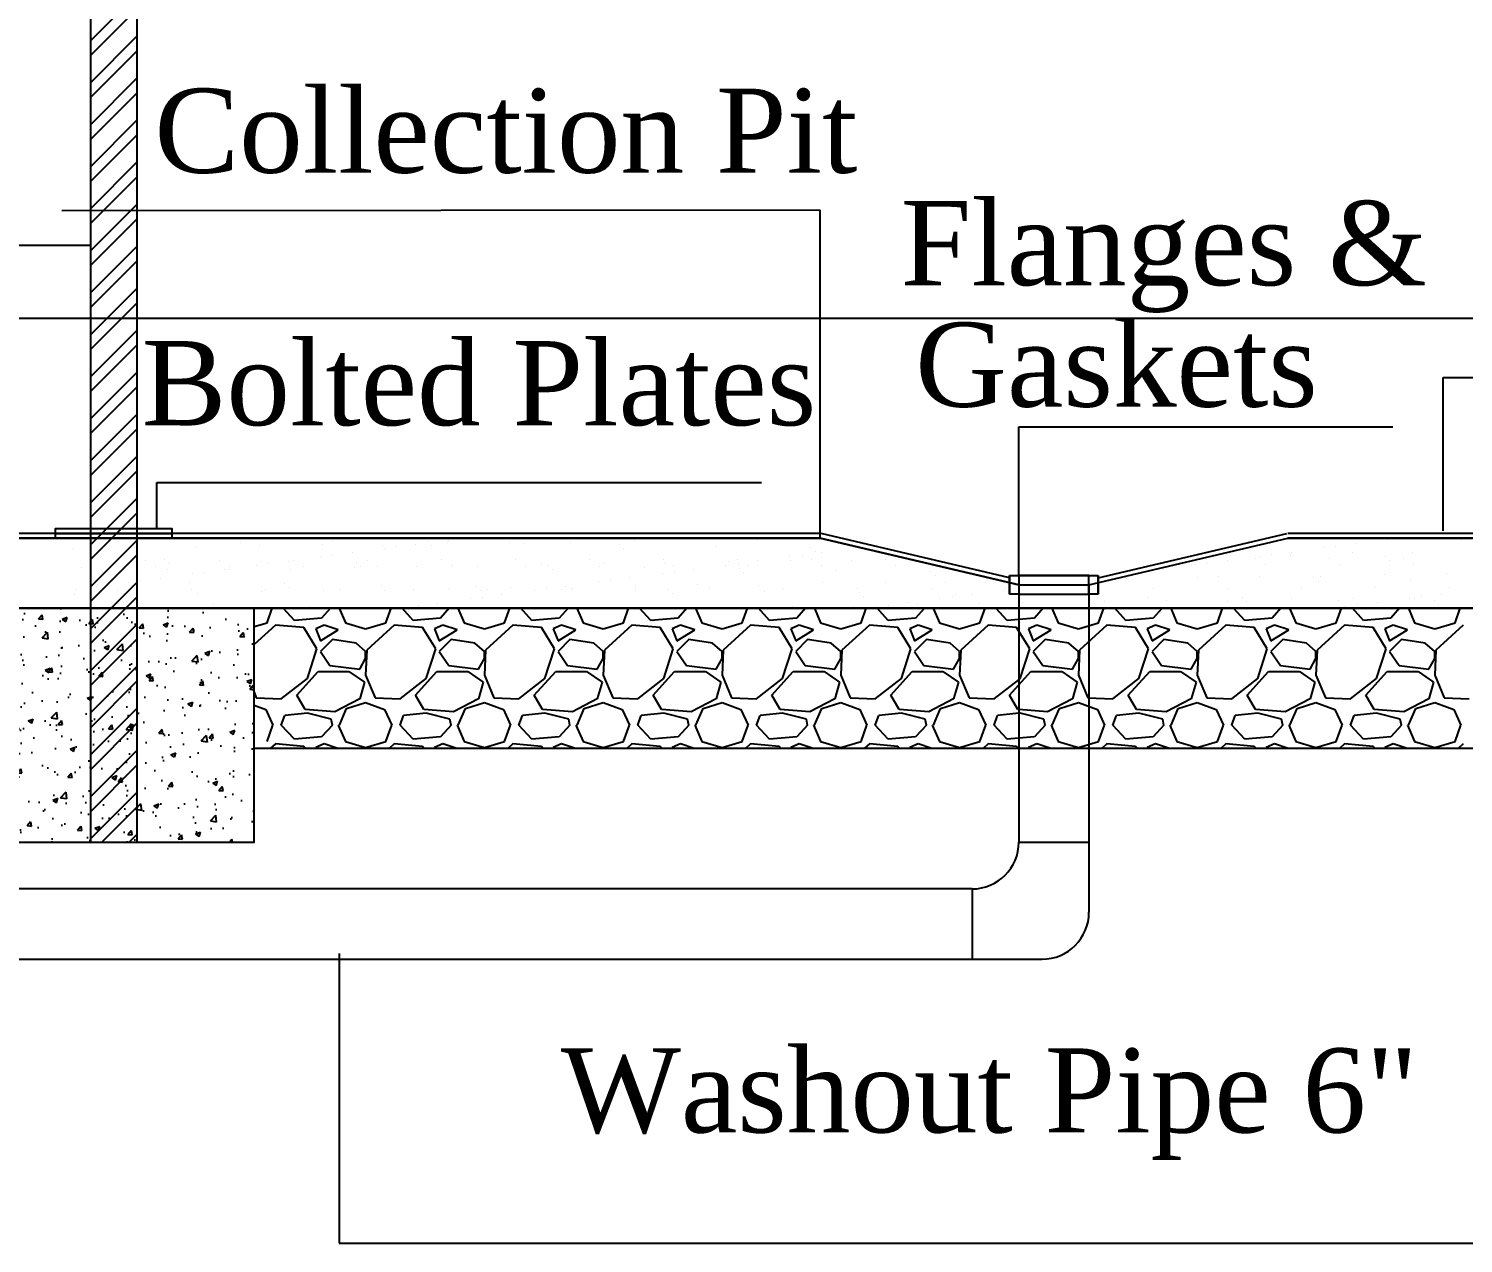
# Model space of a CAD drawing. Header units: centimetres. Extents: x 19229 to 39050, y 7691 to 15397.
# Drawn here: x 35634.4 to 35941.2, y 8822.3 to 9082 of the extents above; entities that cross this region are included whole.
import ezdxf

# ---------------------------------------------------------------- set-up
doc = ezdxf.new("R2010")
doc.units = ezdxf.units.CM
doc.layers.get('0').update_dxf_attribs({"linetype": 'CONTINUOUS'})
doc.layers.get('DEFPOINTS').update_dxf_attribs({"linetype": 'CONTINUOUS'})
doc.styles.add('style2', font='times.ttf', dxfattribs={"height": 15})
doc.styles.add('style3', font='times.ttf', dxfattribs={"height": 25})
doc.dimstyles.get("Standard").update_dxf_attribs({"dimtxt": 15, "dimasz": 0.18, "dimexe": 0.18, "dimexo": 0.0625, "dimgap": 0.09, "dimtad": 0, "dimdec": 0, "dimzin": 0, "dimdsep": 46, "dimtxsty": 'style2', "dimcen": 0.09, "dimadec": 0, "dimazin": 0, "dimtfac": 1, "dimtdec": 0, "dimtofl": 0, "dimtmove": 0, "dimatfit": 3, "dimfxl": 1, "dimtolj": 1, "dimtzin": 0, "dimarcsym": 0})

# ---------------------------------------------------------------- blocks, each defined once
blk = doc.blocks.new('*D27')
at = {"color": 0, "lineweight": -2, "ltscale": 20}
for p, q in [((35072.76, 9189.22), (35072.76, 9019.91)), ((37432.76, 9189.22), (37432.76, 9019.91)), ((35072.94, 9020.09), (36283.48, 9020.09)), ((37432.58, 9020.09), (36326.69, 9020.09))]:
    blk.add_line(p, q, dxfattribs=at)
at = {"color": 0, "ltscale": 20}
for points in [[(35072.94, 9020.12), (35072.94, 9020.06), (35072.76, 9020.09)], [(37432.58, 9020.12), (37432.58, 9020.06), (37432.76, 9020.09)]]:
    blk.add_solid(points, dxfattribs=at)
at = {"layer": 'DEFPOINTS', "color": 0, "ltscale": 20}
for p in [(35072.76, 9189.29), (37432.76, 9189.29), (37432.76, 9020.09)]:
    blk.add_point(p, dxfattribs=at)
at = {"color": 0, "ltscale": 20, "insert": (36305.08, 9020.09), "char_height": 15, "attachment_point": 5, "style": 'style2'}
blk.add_mtext('\\A1;2360', dxfattribs=at)
blk = doc.blocks.new('*D31')
at = {"color": 0, "lineweight": -2, "ltscale": 20, "transparency": 16777216}
for p, q in [((35072.76, 9035.7), (35072.76, 9035.82)), ((35072.94, 9035.64), (35344.75, 9035.64)), ((35647.45, 9035.64), (35375.63, 9035.64)), ((35647.63, 9035.7), (35647.63, 9035.82))]:
    blk.add_line(p, q, dxfattribs=at)
at = {"color": 0, "ltscale": 20, "transparency": 16777216}
for points in [[(35072.94, 9035.67), (35072.94, 9035.61), (35072.76, 9035.64)], [(35647.45, 9035.67), (35647.45, 9035.61), (35647.63, 9035.64)]]:
    blk.add_solid(points, dxfattribs=at)
at = {"layer": 'DEFPOINTS', "color": 0, "ltscale": 20, "transparency": 16777216}
for p in [(35072.76, 9035.64), (35647.63, 9035.64), (35647.63, 9035.64)]:
    blk.add_point(p, dxfattribs=at)
at = {"color": 0, "ltscale": 20, "transparency": 16777216, "insert": (35360.19, 9035.64), "char_height": 15, "attachment_point": 5, "style": 'style2'}
blk.add_mtext('\\A1;575', dxfattribs=at)

msp = doc.modelspace()

# ---------------------------------------------------------------- hatches: boundary and pattern name
at = {"ltscale": 20}
h = msp.add_hatch(dxfattribs=at)
h.set_pattern_fill('STEEL', scale=2)
h.set_pattern_definition([(45, (14188.69, -852.077), (-4.490128, 4.490128), []), (45, (14188.69, -848.902), (-4.490128, 4.490128), [])])
h.paths.add_polyline_path([(35657.63, 9206.05), (35647.63, 9206.05), (35647.63, 9164.43), (35657.63, 9164.43)])
h.paths.add_polyline_path([(35657.63, 9164.43), (35647.63, 9164.43), (35647.63, 8908.05), (35657.63, 8908.05)])
at = {"ltscale": 500}
h = msp.add_hatch(dxfattribs=at)
h.set_pattern_fill('CONCRETE_C', scale=1.5, pattern_type=2)
h.set_pattern_definition([(50, (14284.2075, -732.07), (10.7589027, -0.941282), [1.125, -12.375]), (355, (14284.207, -732.07), (-2.08127, 11.282882), [0.9, -9.9]), (100.4514, (14285.104, -732.149), (8.6776407, 10.341593), [0.956103, -10.5171317]), (46.1842, (14284.207, -729.07), (16.008616, -2.482785), [1.6875, -18.5625]), (96.6356, (14285.542, -729.277), (14.019941, 14.611768), [1.434154, -15.775695]), (351.1842, (14284.207, -729.07), (14.019929, 14.611779), [1.35, -14.85]), (21, (14285.7075, -729.82), (8.9536058, -6.0392834), [1.125, -12.375]), (326, (14285.707, -729.82), (3.64973, 10.8772507), [0.9, -9.9]), (71.4514, (14286.454, -730.324), (12.6033394, 4.8379575), [0.956103, -10.5171317]), (37.5, (14284.2075, -732.0704), (0.1823978, 4.9934078), [0, -9.78, 0, -10.05, 0, -9.9375]), (7.5, (14284.2075, -732.0704), (3.9460431, 5.9161757), [0, -5.73, 0, -9.555, 0, -3.7875]), (327.5, (14280.8625, -732.0704), (8.00733654, -0.3383231), [0, -3.75, 0, -11.7, 0, -15.525]), (317.5, (14279.3625, -732.0704), (8.7477925, 1.5015747), [0, -4.875, 0, -7.77, 0, -11.025])])
h.paths.add_polyline_path([(35682.63, 8958.05), (35622.63, 8958.05), (35622.63, 8908.05), (35682.63, 8908.05)])

# ---------------------------------------------------------------- linework, layer by layer
at = {"color": 7, "ltscale": 20}
for p, q in [((35657.63, 8958.05), (35657.63, 9206.05)), ((35661.84, 8975.05), (35661.84, 8984.95)), ((35661.84, 8984.95), (35791.09, 8984.95)), ((35652.63, 8973.05), (35688.81, 8973.05))]:
    msp.add_line(p, q, dxfattribs=at)
at = {"color": 7}
for p, q in [((35803.64, 9043.17), (35641.53, 9043.03)), ((35803.64, 8973.05), (35803.64, 9043.17)), ((35936.88, 8974.64), (35936.88, 9007.37)), ((35936.88, 9007.37), (36168.26, 9007.37)), ((35846.14, 8965.05), (35846.14, 8996.88)), ((35846.14, 8996.88), (35926.08, 8996.88)), ((35803.64, 8974.05), (35071.76, 8974.05)), ((35803.64, 8973.05), (35071.76, 8973.05)), ((35803.64, 8973.05), (35428.76, 8973.05)), ((35428.76, 8973.05), (35803.64, 8973.05)), ((35678.78, 8972.93), (35678.78, 8972.93)), ((35679.71, 8972.08), (35679.71, 8972.08)), ((35699.4, 8972.48), (35699.4, 8972.48)), ((35719.73, 8972.31), (35719.73, 8972.31)), ((35723.9, 8972.05), (35723.9, 8972.05)), ((35724.14, 8972.62), (35724.14, 8972.62)), ((35726.79, 8972.97), (35726.79, 8972.97)), ((35737.19, 8972.22), (35737.19, 8972.22)), ((35750.19, 8972.16), (35750.19, 8972.16)), ((35763.91, 8972.65), (35763.91, 8972.65)), ((35777.21, 8972.82), (35777.21, 8972.82)), ((35790.2, 8972.76), (35790.2, 8972.76)), ((35803.64, 8973.05), (35846.14, 8963.05)), ((35846.14, 8963.05), (35803.64, 8973.05)), ((35844.14, 8964.55), (35803.87, 8974.02)), ((35861.14, 8963.05), (35903.64, 8973.05)), ((35861.14, 8963.05), (35903.64, 8973.05)), ((35863.14, 8964.55), (35903.42, 8974.02)), ((36633.76, 8974.05), (35903.64, 8974.05)), ((36228.76, 8973.05), (35903.64, 8973.05)), ((36228.76, 8973.05), (35903.64, 8973.05)), ((35903.64, 8973.05), (36633.76, 8973.05)), ((35924.95, 8972.75), (35924.95, 8972.75)), ((35940.71, 8972.79), (35940.71, 8972.79)), ((35643.87, 8970.85), (35643.87, 8970.85)), ((35657.17, 8971.02), (35657.17, 8971.02)), ((35670.16, 8970.96), (35670.16, 8970.96)), ((35683.88, 8971.45), (35683.88, 8971.45)), ((35696.8, 8969.02), (35696.8, 8969.02)), ((35697.18, 8971.62), (35697.18, 8971.62)), ((35699.44, 8969.36), (35699.44, 8969.36)), ((35703.57, 8969.91), (35703.57, 8969.91)), ((35710.17, 8971.56), (35710.17, 8971.56)), ((35710.47, 8970.82), (35710.47, 8970.82)), ((35713.11, 8971.17), (35713.11, 8971.17)), ((35717.24, 8971.71), (35717.24, 8971.71)), ((35720.67, 8971.45), (35720.67, 8971.45)), ((35740.36, 8971.86), (35740.36, 8971.86)), ((35760.69, 8971.69), (35760.69, 8971.69)), ((35761.62, 8970.83), (35761.62, 8970.83)), ((35781.31, 8971.24), (35781.31, 8971.24)), ((35797.2, 8969.08), (35797.2, 8969.08)), ((35799.84, 8969.43), (35799.84, 8969.43)), ((35801.64, 8971.06), (35801.64, 8971.06)), ((35802.58, 8970.2), (35802.58, 8970.2)), ((35803.97, 8969.97), (35803.97, 8969.97)), ((35810.87, 8970.88), (35810.87, 8970.88)), ((35890.39, 8969.37), (35890.39, 8969.37)), ((35897.6, 8969.15), (35897.6, 8969.15)), ((35900.25, 8969.5), (35900.25, 8969.5)), ((35904.11, 8969.87), (35904.11, 8969.87)), ((35904.18, 8969.37), (35904.18, 8969.37)), ((35904.38, 8970.04), (35904.38, 8970.04)), ((35911.28, 8970.95), (35911.28, 8970.95)), ((35913.92, 8971.3), (35913.92, 8971.3)), ((35917.41, 8970.04), (35917.41, 8970.04)), ((35918.05, 8971.84), (35918.05, 8971.84)), ((35924.5, 8969.19), (35924.5, 8969.19)), ((35930.41, 8969.97), (35930.41, 8969.97)), ((35645.69, 8966.87), (35645.69, 8966.87)), ((35659.37, 8968.27), (35659.37, 8968.27)), ((35661.51, 8966.9), (35661.51, 8966.9)), ((35663.51, 8968.48), (35663.51, 8968.48)), ((35664.04, 8966.26), (35664.04, 8966.26)), ((35664.44, 8967.62), (35664.44, 8967.62)), ((35675.19, 8968.29), (35675.19, 8968.29)), ((35676.22, 8966.31), (35676.22, 8966.31)), ((35677.33, 8966.93), (35677.33, 8966.93)), ((35677.33, 8966.43), (35677.33, 8966.43)), ((35683.12, 8967.22), (35683.12, 8967.22)), ((35684.13, 8968.03), (35684.13, 8968.03)), ((35685.77, 8967.56), (35685.77, 8967.56)), ((35689.9, 8968.11), (35689.9, 8968.11)), ((35690.33, 8966.36), (35690.33, 8966.36)), ((35691.01, 8968.32), (35691.01, 8968.32)), ((35693.15, 8966.96), (35693.15, 8966.96)), ((35704.05, 8966.86), (35704.05, 8966.86)), ((35704.46, 8967.85), (35704.46, 8967.85)), ((35705.4, 8966.99), (35705.4, 8966.99)), ((35706.83, 8968.35), (35706.83, 8968.35)), ((35708.97, 8966.99), (35708.97, 8966.99)), ((35717.35, 8967.03), (35717.35, 8967.03)), ((35722.65, 8968.38), (35722.65, 8968.38)), ((35724.79, 8967.02), (35724.79, 8967.02)), ((35725.09, 8967.4), (35725.09, 8967.4)), ((35730.34, 8966.97), (35730.34, 8966.97)), ((35738.47, 8968.41), (35738.47, 8968.41)), ((35740.61, 8967.04), (35740.61, 8967.04)), ((35744.06, 8967.46), (35744.06, 8967.46)), ((35745.41, 8967.23), (35745.41, 8967.23)), ((35746.35, 8966.37), (35746.35, 8966.37)), ((35754.29, 8968.44), (35754.29, 8968.44)), ((35756.43, 8967.07), (35756.43, 8967.07)), ((35757.36, 8967.63), (35757.36, 8967.63)), ((35766.04, 8966.78), (35766.04, 8966.78)), ((35770.11, 8968.47), (35770.11, 8968.47)), ((35770.35, 8967.57), (35770.35, 8967.57)), ((35772.25, 8967.1), (35772.25, 8967.1)), ((35772.49, 8965.83), (35772.49, 8965.83)), ((35776.62, 8966.37), (35776.62, 8966.37)), ((35783.52, 8967.28), (35783.52, 8967.28)), ((35784.07, 8968.06), (35784.07, 8968.06)), ((35785.93, 8968.5), (35785.93, 8968.5)), ((35786.17, 8967.63), (35786.17, 8967.63)), ((35786.37, 8966.6), (35786.37, 8966.6)), ((35788.07, 8967.13), (35788.07, 8967.13)), ((35790.3, 8968.17), (35790.3, 8968.17)), ((35797.37, 8968.23), (35797.37, 8968.23)), ((35801.75, 8968.52), (35801.75, 8968.52)), ((35803.89, 8967.16), (35803.89, 8967.16)), ((35807, 8966.15), (35807, 8966.15)), ((35810.37, 8968.17), (35810.37, 8968.17)), ((35817.57, 8968.55), (35817.57, 8968.55)), ((35819.71, 8967.19), (35819.71, 8967.19)), ((35827.32, 8965.98), (35827.32, 8965.98)), ((35877.03, 8966.44), (35877.03, 8966.44)), ((35882.99, 8967.3), (35882.99, 8967.3)), ((35883.93, 8967.35), (35883.93, 8967.35)), ((35886.57, 8967.7), (35886.57, 8967.7)), ((35890.7, 8968.24), (35890.7, 8968.24)), ((35896.67, 8968.7), (35896.67, 8968.7)), ((35898.81, 8967.33), (35898.81, 8967.33)), ((35912.49, 8968.73), (35912.49, 8968.73)), ((35914.63, 8967.36), (35914.63, 8967.36)), ((35925.44, 8968.33), (35925.44, 8968.33)), ((35928.31, 8968.75), (35928.31, 8968.75)), ((35930.45, 8967.39), (35930.45, 8967.39)), ((35648.23, 8964.02), (35648.23, 8964.02)), ((35649.17, 8963.16), (35649.17, 8963.16)), ((35650.32, 8965.76), (35650.32, 8965.76)), ((35655.77, 8963.62), (35655.77, 8963.62)), ((35658.42, 8963.96), (35658.42, 8963.96)), ((35662.55, 8964.51), (35662.55, 8964.51)), ((35668.86, 8963.57), (35668.86, 8963.57)), ((35669.45, 8965.42), (35669.45, 8965.42)), ((35672.09, 8965.76), (35672.09, 8965.76)), ((35689.19, 8963.39), (35689.19, 8963.39)), ((35709.82, 8962.94), (35709.82, 8962.94)), ((35730.14, 8962.77), (35730.14, 8962.77)), ((35749.28, 8962.77), (35749.28, 8962.77)), ((35756.18, 8963.68), (35756.18, 8963.68)), ((35758.82, 8964.03), (35758.82, 8964.03)), ((35762.95, 8964.57), (35762.95, 8964.57)), ((35764.23, 8962.87), (35764.23, 8962.87)), ((35769.85, 8965.48), (35769.85, 8965.48)), ((35777.53, 8963.04), (35777.53, 8963.04)), ((35787.3, 8965.75), (35787.3, 8965.75)), ((35790.52, 8962.97), (35790.52, 8962.97)), ((35804.24, 8963.47), (35804.24, 8963.47)), ((35817.54, 8963.64), (35817.54, 8963.64)), ((35828.26, 8965.12), (35828.26, 8965.12)), ((35830.53, 8963.58), (35830.53, 8963.58)), ((35844.14, 8965.05), (35844.14, 8961.05)), ((35844.14, 8961.05), (35844.14, 8965.05)), ((35844.14, 8965.05), (35863.14, 8965.05)), ((35846.14, 8965.05), (35861.14, 8965.05)), ((35846.14, 8965.05), (35861.14, 8965.05)), ((35861.14, 8965.05), (35846.14, 8965.05)), ((35846.14, 8965.05), (35846.14, 8961.05)), ((35846.14, 8963.05), (35861.14, 8963.05)), ((35846.14, 8963.05), (35846.14, 8908.05)), ((35846.14, 8963.05), (35861.14, 8963.05)), ((35861.14, 8961.05), (35861.14, 8965.05)), ((35861.14, 8963.05), (35861.14, 8893.05)), ((35863.14, 8961.05), (35863.14, 8965.05)), ((35863.14, 8965.05), (35863.14, 8961.05)), ((35869.21, 8964.5), (35869.21, 8964.5)), ((35870.55, 8964.18), (35870.55, 8964.18)), ((35884.27, 8964.67), (35884.27, 8964.67)), ((35888.9, 8964.91), (35888.9, 8964.91)), ((35897.56, 8964.84), (35897.56, 8964.84)), ((35909.23, 8964.73), (35909.23, 8964.73)), ((35910.17, 8963.87), (35910.17, 8963.87)), ((35910.56, 8964.78), (35910.56, 8964.78)), ((35924.28, 8965.27), (35924.28, 8965.27)), ((35929.86, 8964.28), (35929.86, 8964.28)), ((35937.58, 8965.44), (35937.58, 8965.44)), ((35644.19, 8961.06), (35644.19, 8961.06)), ((35644.74, 8962.16), (35644.74, 8962.16)), ((35648.87, 8962.71), (35648.87, 8962.71)), ((35653.4, 8961.96), (35653.4, 8961.96)), ((35657.49, 8961.23), (35657.49, 8961.23)), ((35669.22, 8961.99), (35669.22, 8961.99)), ((35670.48, 8961.17), (35670.48, 8961.17)), ((35684.2, 8961.66), (35684.2, 8961.66)), ((35685.04, 8962.02), (35685.04, 8962.02)), ((35690.13, 8962.53), (35690.13, 8962.53)), ((35697.5, 8961.83), (35697.5, 8961.83)), ((35700.86, 8962.04), (35700.86, 8962.04)), ((35710.49, 8961.77), (35710.49, 8961.77)), ((35716.68, 8962.07), (35716.68, 8962.07)), ((35724.22, 8962.26), (35724.22, 8962.26)), ((35728.83, 8960.08), (35728.83, 8960.08)), ((35731.08, 8961.91), (35731.08, 8961.91)), ((35731.47, 8960.43), (35731.47, 8960.43)), ((35732.5, 8962.1), (35732.5, 8962.1)), ((35735.6, 8960.97), (35735.6, 8960.97)), ((35737.51, 8962.43), (35737.51, 8962.43)), ((35742.5, 8961.88), (35742.5, 8961.88)), ((35745.15, 8962.23), (35745.15, 8962.23)), ((35748.32, 8962.13), (35748.32, 8962.13)), ((35750.51, 8962.37), (35750.51, 8962.37)), ((35750.77, 8962.32), (35750.77, 8962.32)), ((35764.14, 8962.16), (35764.14, 8962.16)), ((35771.1, 8962.15), (35771.1, 8962.15)), ((35772.03, 8961.29), (35772.03, 8961.29)), ((35779.96, 8962.19), (35779.96, 8962.19)), ((35791.72, 8961.7), (35791.72, 8961.7)), ((35795.78, 8962.22), (35795.78, 8962.22)), ((35811.6, 8962.25), (35811.6, 8962.25)), ((35812.05, 8961.52), (35812.05, 8961.52)), ((35812.99, 8960.66), (35812.99, 8960.66)), ((35827.42, 8962.27), (35827.42, 8962.27)), ((35829.23, 8960.15), (35829.23, 8960.15)), ((35831.88, 8960.49), (35831.88, 8960.49)), ((35832.68, 8961.07), (35832.68, 8961.07)), ((35836, 8961.04), (35836, 8961.04)), ((35842.91, 8961.95), (35842.91, 8961.95)), ((35843.24, 8962.3), (35843.24, 8962.3)), ((35846.14, 8961.05), (35844.14, 8961.05)), ((35846.14, 8961.05), (35861.14, 8961.05)), ((35863.14, 8961.05), (35861.14, 8961.05)), ((35873.63, 8960.45), (35873.63, 8960.45)), ((35874.88, 8962.36), (35874.88, 8962.36)), ((35890.7, 8962.39), (35890.7, 8962.39)), ((35893.96, 8960.27), (35893.96, 8960.27)), ((35904.43, 8960.08), (35904.43, 8960.08)), ((35906.52, 8962.42), (35906.52, 8962.42)), ((35914.59, 8959.82), (35914.59, 8959.82)), ((35917.73, 8960.25), (35917.73, 8960.25)), ((35922.34, 8962.45), (35922.34, 8962.45)), ((35929.63, 8960.21), (35929.63, 8960.21)), ((35930.73, 8960.18), (35930.73, 8960.18)), ((35932.28, 8960.56), (35932.28, 8960.56)), ((35936.41, 8961.1), (35936.41, 8961.1)), ((35938.16, 8962.48), (35938.16, 8962.48)), ((36228.76, 8958.05), (35403.76, 8958.05)), ((35428.76, 8958.05), (36633.76, 8958.05)), ((36228.76, 8958.05), (35428.76, 8958.05)), ((35653.59, 8959.11), (35653.59, 8959.11)), ((35673.92, 8958.93), (35673.92, 8958.93)), ((35674.85, 8958.08), (35674.85, 8958.08)), ((35685.4, 8954.94), (35686.51, 8958.05)), ((35691.24, 8955.45), (35688.86, 8958.05)), ((35694.54, 8958.49), (35694.54, 8958.49)), ((35698.96, 8958.05), (35697.08, 8955.96)), ((35700.83, 8958.05), (35702.16, 8954.94)), ((35710.8, 8954.94), (35711.91, 8958.05)), ((35716.64, 8955.45), (35714.26, 8958.05)), ((35714.87, 8958.31), (35714.87, 8958.31)), ((35715.15, 8958.28), (35715.15, 8958.28)), ((35717.8, 8958.63), (35717.8, 8958.63)), ((35721.93, 8959.17), (35721.93, 8959.17)), ((35724.36, 8958.05), (35722.48, 8955.96)), ((35726.23, 8958.05), (35727.56, 8954.94)), ((35736.2, 8954.94), (35737.31, 8958.05)), ((35742.04, 8955.45), (35739.66, 8958.05)), ((35749.76, 8958.05), (35747.88, 8955.96)), ((35751.63, 8958.05), (35752.96, 8954.94)), ((35761.6, 8954.94), (35762.71, 8958.05)), ((35767.44, 8955.45), (35765.06, 8958.05)), ((35775.16, 8958.05), (35773.28, 8955.96)), ((35777.03, 8958.05), (35778.36, 8954.94)), ((35784.39, 8958.27), (35784.39, 8958.27)), ((35787, 8954.94), (35788.11, 8958.05)), ((35792.84, 8955.45), (35790.46, 8958.05)), ((35797.69, 8958.44), (35797.69, 8958.44)), ((35800.56, 8958.05), (35798.68, 8955.96)), ((35802.43, 8958.05), (35803.76, 8954.94)), ((35810.69, 8958.38), (35810.69, 8958.38)), ((35812.4, 8954.94), (35813.51, 8958.05)), ((35815.56, 8958.35), (35815.56, 8958.35)), ((35818.24, 8955.45), (35815.86, 8958.05)), ((35818.2, 8958.69), (35818.2, 8958.69)), ((35822.33, 8959.24), (35822.33, 8959.24)), ((35825.96, 8958.05), (35824.08, 8955.96)), ((35824.41, 8958.87), (35824.41, 8958.87)), ((35827.83, 8958.05), (35829.16, 8954.94)), ((35837.7, 8959.04), (35837.7, 8959.04)), ((35837.8, 8954.94), (35838.91, 8958.05)), ((35843.64, 8955.45), (35841.26, 8958.05)), ((35851.36, 8958.05), (35849.48, 8955.96)), ((35853.23, 8958.05), (35854.56, 8954.94)), ((35863.2, 8954.94), (35864.31, 8958.05)), ((35864.42, 8959.48), (35864.42, 8959.48)), ((35869.04, 8955.45), (35866.66, 8958.05)), ((35876.76, 8958.05), (35874.88, 8955.96)), ((35877.72, 8959.65), (35877.72, 8959.65)), ((35878.63, 8958.05), (35879.96, 8954.94)), ((35888.6, 8954.94), (35889.71, 8958.05)), ((35890.71, 8959.58), (35890.71, 8959.58)), ((35894.44, 8955.45), (35892.06, 8958.05)), ((35894.9, 8959.42), (35894.9, 8959.42)), ((35902.16, 8958.05), (35900.28, 8955.96)), ((35904.03, 8958.05), (35905.36, 8954.94)), ((35914, 8954.94), (35915.11, 8958.05)), ((35915.96, 8958.41), (35915.96, 8958.41)), ((35919.84, 8955.45), (35917.46, 8958.05)), ((35918.6, 8958.76), (35918.6, 8958.76)), ((35922.73, 8959.3), (35922.73, 8959.3)), ((35927.56, 8958.05), (35925.68, 8955.96)), ((35929.43, 8958.05), (35930.76, 8954.94)), ((35934.91, 8959.65), (35934.91, 8959.65)), ((35935.85, 8958.79), (35935.85, 8958.79)), ((35939.4, 8954.94), (35940.51, 8958.05)), ((35682.63, 8954.13), (35685.4, 8954.94)), ((35687.18, 8954.44), (35682.63, 8950.28)), ((35693.27, 8953.93), (35687.18, 8954.44)), ((35697.08, 8955.96), (35691.24, 8955.45)), ((35696.07, 8949.36), (35693.27, 8953.93)), ((35697.59, 8954.44), (35695.81, 8953.67)), ((35695.81, 8953.67), (35696.83, 8951.13)), ((35700.64, 8953.42), (35697.59, 8954.44)), ((35702.16, 8954.94), (35706.48, 8953.67)), ((35706.48, 8953.67), (35710.8, 8954.94)), ((35712.58, 8954.44), (35706.73, 8949.1)), ((35718.67, 8953.93), (35712.58, 8954.44)), ((35722.48, 8955.96), (35716.64, 8955.45)), ((35721.47, 8949.36), (35718.67, 8953.93)), ((35722.99, 8954.44), (35721.21, 8953.67)), ((35721.21, 8953.67), (35722.23, 8951.13)), ((35726.04, 8953.42), (35722.99, 8954.44)), ((35727.56, 8954.94), (35731.88, 8953.67)), ((35731.88, 8953.67), (35736.2, 8954.94)), ((35737.98, 8954.44), (35732.13, 8949.1)), ((35744.07, 8953.93), (35737.98, 8954.44)), ((35747.88, 8955.96), (35742.04, 8955.45)), ((35746.87, 8949.36), (35744.07, 8953.93)), ((35748.39, 8954.44), (35746.61, 8953.67)), ((35746.61, 8953.67), (35747.63, 8951.13)), ((35751.44, 8953.42), (35748.39, 8954.44)), ((35752.96, 8954.94), (35757.28, 8953.67)), ((35757.28, 8953.67), (35761.6, 8954.94)), ((35763.38, 8954.44), (35757.53, 8949.1)), ((35769.47, 8953.93), (35763.38, 8954.44)), ((35773.28, 8955.96), (35767.44, 8955.45)), ((35772.27, 8949.36), (35769.47, 8953.93)), ((35773.79, 8954.44), (35772.01, 8953.67)), ((35772.01, 8953.67), (35773.03, 8951.13)), ((35776.84, 8953.42), (35773.79, 8954.44)), ((35778.36, 8954.94), (35782.68, 8953.67)), ((35782.68, 8953.67), (35787, 8954.94)), ((35788.78, 8954.44), (35782.93, 8949.1)), ((35794.87, 8953.93), (35788.78, 8954.44)), ((35798.68, 8955.96), (35792.84, 8955.45)), ((35797.67, 8949.36), (35794.87, 8953.93)), ((35799.19, 8954.44), (35797.41, 8953.67)), ((35797.41, 8953.67), (35798.43, 8951.13)), ((35802.24, 8953.42), (35799.19, 8954.44)), ((35803.76, 8954.94), (35808.08, 8953.67)), ((35808.08, 8953.67), (35812.4, 8954.94)), ((35814.18, 8954.44), (35808.33, 8949.1)), ((35820.27, 8953.93), (35814.18, 8954.44)), ((35824.08, 8955.96), (35818.24, 8955.45)), ((35823.07, 8949.36), (35820.27, 8953.93)), ((35824.59, 8954.44), (35822.81, 8953.67)), ((35822.81, 8953.67), (35823.83, 8951.13)), ((35827.64, 8953.42), (35824.59, 8954.44)), ((35829.16, 8954.94), (35833.48, 8953.67)), ((35833.48, 8953.67), (35837.8, 8954.94)), ((35839.58, 8954.44), (35833.73, 8949.1)), ((35845.67, 8953.93), (35839.58, 8954.44)), ((35846.14, 8955.67), (35843.64, 8955.45)), ((35846.14, 8953.15), (35845.67, 8953.93)), ((35849.48, 8955.96), (35846.14, 8955.67)), ((35849.99, 8954.44), (35848.21, 8953.67)), ((35848.21, 8953.67), (35849.23, 8951.13)), ((35853.04, 8953.42), (35849.99, 8954.44)), ((35854.56, 8954.94), (35858.88, 8953.67)), ((35858.88, 8953.67), (35863.2, 8954.94)), ((35864.98, 8954.44), (35859.13, 8949.1)), ((35871.07, 8953.93), (35864.98, 8954.44)), ((35874.88, 8955.96), (35869.04, 8955.45)), ((35873.87, 8949.36), (35871.07, 8953.93)), ((35875.39, 8954.44), (35873.61, 8953.67)), ((35873.61, 8953.67), (35874.63, 8951.13)), ((35878.44, 8953.42), (35875.39, 8954.44)), ((35879.96, 8954.94), (35884.28, 8953.67)), ((35884.28, 8953.67), (35888.6, 8954.94)), ((35890.38, 8954.44), (35884.53, 8949.1)), ((35896.47, 8953.93), (35890.38, 8954.44)), ((35900.28, 8955.96), (35894.44, 8955.45)), ((35899.27, 8949.36), (35896.47, 8953.93)), ((35900.79, 8954.44), (35899.01, 8953.67)), ((35899.01, 8953.67), (35900.03, 8951.13)), ((35903.84, 8953.42), (35900.79, 8954.44)), ((35905.36, 8954.94), (35909.68, 8953.67)), ((35909.68, 8953.67), (35914, 8954.94)), ((35915.78, 8954.44), (35909.93, 8949.1)), ((35921.87, 8953.93), (35915.78, 8954.44)), ((35925.68, 8955.96), (35919.84, 8955.45)), ((35924.67, 8949.36), (35921.87, 8953.93)), ((35926.19, 8954.44), (35924.41, 8953.67)), ((35924.41, 8953.67), (35925.43, 8951.13)), ((35929.24, 8953.42), (35926.19, 8954.44)), ((35930.76, 8954.94), (35935.08, 8953.67)), ((35935.08, 8953.67), (35939.4, 8954.94)), ((35941.18, 8954.44), (35935.33, 8949.1)), ((35696.83, 8951.13), (35700.64, 8953.42)), ((35699.37, 8951.39), (35696.83, 8948.85)), ((35704.45, 8950.63), (35699.37, 8951.39)), ((35706.48, 8948.85), (35704.45, 8950.63)), ((35722.23, 8951.13), (35726.04, 8953.42)), ((35724.77, 8951.39), (35722.23, 8948.85)), ((35729.85, 8950.63), (35724.77, 8951.39)), ((35731.88, 8948.85), (35729.85, 8950.63)), ((35747.63, 8951.13), (35751.44, 8953.42)), ((35750.17, 8951.39), (35747.63, 8948.85)), ((35755.25, 8950.63), (35750.17, 8951.39)), ((35757.28, 8948.85), (35755.25, 8950.63)), ((35773.03, 8951.13), (35776.84, 8953.42)), ((35775.57, 8951.39), (35773.03, 8948.85)), ((35780.65, 8950.63), (35775.57, 8951.39)), ((35782.68, 8948.85), (35780.65, 8950.63)), ((35798.43, 8951.13), (35802.24, 8953.42)), ((35800.97, 8951.39), (35798.43, 8948.85)), ((35806.05, 8950.63), (35800.97, 8951.39)), ((35808.08, 8948.85), (35806.05, 8950.63)), ((35823.83, 8951.13), (35827.64, 8953.42)), ((35826.37, 8951.39), (35823.83, 8948.85)), ((35831.45, 8950.63), (35826.37, 8951.39)), ((35833.48, 8948.85), (35831.45, 8950.63)), ((35848.47, 8949.36), (35846.14, 8953.15)), ((35849.23, 8951.13), (35853.04, 8953.42)), ((35851.77, 8951.39), (35849.23, 8948.85)), ((35856.85, 8950.63), (35851.77, 8951.39)), ((35858.88, 8948.85), (35856.85, 8950.63)), ((35874.63, 8951.13), (35878.44, 8953.42)), ((35877.17, 8951.39), (35874.63, 8948.85)), ((35882.25, 8950.63), (35877.17, 8951.39)), ((35884.28, 8948.85), (35882.25, 8950.63)), ((35900.03, 8951.13), (35903.84, 8953.42)), ((35902.57, 8951.39), (35900.03, 8948.85)), ((35907.65, 8950.63), (35902.57, 8951.39)), ((35909.68, 8948.85), (35907.65, 8950.63)), ((35925.43, 8951.13), (35929.24, 8953.42)), ((35927.97, 8951.39), (35925.43, 8948.85)), ((35933.05, 8950.63), (35927.97, 8951.39)), ((35935.08, 8948.85), (35933.05, 8950.63)), ((35694.03, 8943.01), (35696.07, 8949.36)), ((35696.83, 8948.85), (35698.86, 8945.8)), ((35706.73, 8949.1), (35706.48, 8943.77)), ((35706.48, 8947.32), (35706.48, 8948.85)), ((35719.43, 8943.01), (35721.47, 8949.36)), ((35722.23, 8948.85), (35724.26, 8945.8)), ((35732.13, 8949.1), (35731.88, 8943.77)), ((35731.88, 8947.32), (35731.88, 8948.85)), ((35744.83, 8943.01), (35746.87, 8949.36)), ((35747.63, 8948.85), (35749.66, 8945.8)), ((35757.53, 8949.1), (35757.28, 8943.77)), ((35757.28, 8947.32), (35757.28, 8948.85)), ((35770.23, 8943.01), (35772.27, 8949.36)), ((35773.03, 8948.85), (35775.06, 8945.8)), ((35782.93, 8949.1), (35782.68, 8943.77)), ((35782.68, 8947.32), (35782.68, 8948.85)), ((35795.63, 8943.01), (35797.67, 8949.36)), ((35798.43, 8948.85), (35800.46, 8945.8)), ((35808.33, 8949.1), (35808.08, 8943.77)), ((35808.08, 8947.32), (35808.08, 8948.85)), ((35821.03, 8943.01), (35823.07, 8949.36)), ((35823.83, 8948.85), (35825.86, 8945.8)), ((35833.73, 8949.1), (35833.48, 8943.77)), ((35833.48, 8947.32), (35833.48, 8948.85)), ((35846.43, 8943.01), (35848.47, 8949.36)), ((35849.23, 8948.85), (35851.26, 8945.8)), ((35859.13, 8949.1), (35858.88, 8943.77)), ((35858.88, 8947.32), (35858.88, 8948.85)), ((35871.83, 8943.01), (35873.87, 8949.36)), ((35874.63, 8948.85), (35876.66, 8945.8)), ((35884.53, 8949.1), (35884.28, 8943.77)), ((35884.28, 8947.32), (35884.28, 8948.85)), ((35897.23, 8943.01), (35899.27, 8949.36)), ((35900.03, 8948.85), (35902.06, 8945.8)), ((35909.93, 8949.1), (35909.68, 8943.77)), ((35909.68, 8947.32), (35909.68, 8948.85)), ((35922.63, 8943.01), (35924.67, 8949.36)), ((35925.43, 8948.85), (35927.46, 8945.8)), ((35935.33, 8949.1), (35935.08, 8943.77)), ((35935.08, 8947.32), (35935.08, 8948.85)), ((35691.75, 8939.45), (35696.32, 8944.53)), ((35696.32, 8944.53), (35702.92, 8944.53)), ((35698.86, 8945.8), (35705.21, 8945.04)), ((35702.92, 8944.53), (35706.23, 8942.24)), ((35705.21, 8945.04), (35706.48, 8947.32)), ((35717.15, 8939.45), (35721.72, 8944.53)), ((35721.72, 8944.53), (35728.32, 8944.53)), ((35724.26, 8945.8), (35730.61, 8945.04)), ((35728.32, 8944.53), (35731.63, 8942.24)), ((35730.61, 8945.04), (35731.88, 8947.32)), ((35742.55, 8939.45), (35747.12, 8944.53)), ((35747.12, 8944.53), (35753.72, 8944.53)), ((35749.66, 8945.8), (35756.01, 8945.04)), ((35753.72, 8944.53), (35757.03, 8942.24)), ((35756.01, 8945.04), (35757.28, 8947.32)), ((35767.95, 8939.45), (35772.52, 8944.53)), ((35772.52, 8944.53), (35779.12, 8944.53)), ((35775.06, 8945.8), (35781.41, 8945.04)), ((35779.12, 8944.53), (35782.43, 8942.24)), ((35781.41, 8945.04), (35782.68, 8947.32)), ((35793.35, 8939.45), (35797.92, 8944.53)), ((35797.92, 8944.53), (35804.52, 8944.53)), ((35800.46, 8945.8), (35806.81, 8945.04)), ((35804.52, 8944.53), (35807.83, 8942.24)), ((35806.81, 8945.04), (35808.08, 8947.32)), ((35818.75, 8939.45), (35823.32, 8944.53)), ((35823.32, 8944.53), (35829.92, 8944.53)), ((35825.86, 8945.8), (35832.21, 8945.04)), ((35829.92, 8944.53), (35833.23, 8942.24)), ((35832.21, 8945.04), (35833.48, 8947.32)), ((35846.14, 8941.67), (35848.72, 8944.53)), ((35848.72, 8944.53), (35855.32, 8944.53)), ((35851.26, 8945.8), (35857.61, 8945.04)), ((35855.32, 8944.53), (35858.63, 8942.24)), ((35857.61, 8945.04), (35858.88, 8947.32)), ((35869.55, 8939.45), (35874.12, 8944.53)), ((35874.12, 8944.53), (35880.72, 8944.53)), ((35876.66, 8945.8), (35883.01, 8945.04)), ((35880.72, 8944.53), (35884.03, 8942.24)), ((35883.01, 8945.04), (35884.28, 8947.32)), ((35894.95, 8939.45), (35899.52, 8944.53)), ((35899.52, 8944.53), (35906.12, 8944.53)), ((35902.06, 8945.8), (35908.41, 8945.04)), ((35906.12, 8944.53), (35909.43, 8942.24)), ((35908.41, 8945.04), (35909.68, 8947.32)), ((35920.35, 8939.45), (35924.92, 8944.53)), ((35924.92, 8944.53), (35931.52, 8944.53)), ((35927.46, 8945.8), (35933.81, 8945.04)), ((35931.52, 8944.53), (35934.83, 8942.24)), ((35933.81, 8945.04), (35935.08, 8947.32)), ((35688.45, 8938.69), (35694.03, 8943.01)), ((35706.23, 8942.24), (35705.21, 8938.69)), ((35706.48, 8943.77), (35708.51, 8938.94)), ((35713.85, 8938.69), (35719.43, 8943.01)), ((35731.63, 8942.24), (35730.61, 8938.69)), ((35731.88, 8943.77), (35733.91, 8938.94)), ((35739.25, 8938.69), (35744.83, 8943.01)), ((35757.03, 8942.24), (35756.01, 8938.69)), ((35757.28, 8943.77), (35759.31, 8938.94)), ((35764.65, 8938.69), (35770.23, 8943.01)), ((35782.43, 8942.24), (35781.41, 8938.69)), ((35782.68, 8943.77), (35784.71, 8938.94)), ((35790.05, 8938.69), (35795.63, 8943.01)), ((35807.83, 8942.24), (35806.81, 8938.69)), ((35808.08, 8943.77), (35810.11, 8938.94)), ((35815.45, 8938.69), (35821.03, 8943.01)), ((35833.23, 8942.24), (35832.21, 8938.69)), ((35833.48, 8943.77), (35835.51, 8938.94)), ((35840.85, 8938.69), (35846.14, 8942.78)), ((35844.15, 8939.45), (35846.14, 8941.67)), ((35846.14, 8942.78), (35846.43, 8943.01)), ((35858.63, 8942.24), (35857.61, 8938.69)), ((35858.88, 8943.77), (35860.91, 8938.94)), ((35866.25, 8938.69), (35871.83, 8943.01)), ((35884.03, 8942.24), (35883.01, 8938.69)), ((35884.28, 8943.77), (35886.31, 8938.94)), ((35891.65, 8938.69), (35897.23, 8943.01)), ((35909.43, 8942.24), (35908.41, 8938.69)), ((35909.68, 8943.77), (35911.71, 8938.94)), ((35917.05, 8938.69), (35922.63, 8943.01)), ((35934.83, 8942.24), (35933.81, 8938.69)), ((35935.08, 8943.77), (35937.11, 8938.94)), ((35682.63, 8940.1), (35683.11, 8938.94)), ((35683.11, 8938.94), (35688.45, 8938.69)), ((35693.53, 8936.4), (35691.75, 8939.45)), ((35705.21, 8938.69), (35699.88, 8935.89)), ((35708.51, 8938.94), (35713.85, 8938.69)), ((35718.93, 8936.4), (35717.15, 8939.45)), ((35730.61, 8938.69), (35725.28, 8935.89)), ((35733.91, 8938.94), (35739.25, 8938.69)), ((35744.33, 8936.4), (35742.55, 8939.45)), ((35756.01, 8938.69), (35750.68, 8935.89)), ((35759.31, 8938.94), (35764.65, 8938.69)), ((35769.73, 8936.4), (35767.95, 8939.45)), ((35781.41, 8938.69), (35776.08, 8935.89)), ((35784.71, 8938.94), (35790.05, 8938.69)), ((35795.13, 8936.4), (35793.35, 8939.45)), ((35806.81, 8938.69), (35801.48, 8935.89)), ((35810.11, 8938.94), (35815.45, 8938.69)), ((35820.53, 8936.4), (35818.75, 8939.45)), ((35832.21, 8938.69), (35826.88, 8935.89)), ((35835.51, 8938.94), (35840.85, 8938.69)), ((35845.93, 8936.4), (35844.15, 8939.45)), ((35857.61, 8938.69), (35852.28, 8935.89)), ((35860.91, 8938.94), (35866.25, 8938.69)), ((35871.33, 8936.4), (35869.55, 8939.45)), ((35883.01, 8938.69), (35877.68, 8935.89)), ((35886.31, 8938.94), (35891.65, 8938.69)), ((35896.73, 8936.4), (35894.95, 8939.45)), ((35908.41, 8938.69), (35903.08, 8935.89)), ((35911.71, 8938.94), (35917.05, 8938.69)), ((35922.13, 8936.4), (35920.35, 8939.45)), ((35933.81, 8938.69), (35928.48, 8935.89)), ((35937.11, 8938.94), (35942.45, 8938.69)), ((35682.63, 8937.35), (35685.14, 8936.4)), ((35685.14, 8936.4), (35686.67, 8933.1)), ((35688.45, 8933.1), (35689.21, 8935.13)), ((35694.03, 8935.64), (35689.21, 8935.13)), ((35699.88, 8935.89), (35693.53, 8936.4)), ((35699.11, 8934.37), (35694.03, 8935.64)), ((35700.89, 8933.1), (35702.42, 8936.66)), ((35702.42, 8936.66), (35706.48, 8937.93)), ((35706.48, 8937.93), (35710.54, 8936.4)), ((35710.54, 8936.4), (35712.07, 8933.1)), ((35713.85, 8933.1), (35714.61, 8935.13)), ((35719.43, 8935.64), (35714.61, 8935.13)), ((35725.28, 8935.89), (35718.93, 8936.4)), ((35724.51, 8934.37), (35719.43, 8935.64)), ((35726.29, 8933.1), (35727.82, 8936.66)), ((35727.82, 8936.66), (35731.88, 8937.93)), ((35731.88, 8937.93), (35735.94, 8936.4)), ((35735.94, 8936.4), (35737.47, 8933.1)), ((35739.25, 8933.1), (35740.01, 8935.13)), ((35744.83, 8935.64), (35740.01, 8935.13)), ((35750.68, 8935.89), (35744.33, 8936.4)), ((35749.91, 8934.37), (35744.83, 8935.64)), ((35751.69, 8933.1), (35753.22, 8936.66)), ((35753.22, 8936.66), (35757.28, 8937.93)), ((35757.28, 8937.93), (35761.34, 8936.4)), ((35761.34, 8936.4), (35762.87, 8933.1)), ((35764.65, 8933.1), (35765.41, 8935.13)), ((35770.23, 8935.64), (35765.41, 8935.13)), ((35776.08, 8935.89), (35769.73, 8936.4)), ((35775.31, 8934.37), (35770.23, 8935.64)), ((35777.09, 8933.1), (35778.62, 8936.66)), ((35778.62, 8936.66), (35782.68, 8937.93)), ((35782.68, 8937.93), (35786.74, 8936.4)), ((35786.74, 8936.4), (35788.27, 8933.1)), ((35790.05, 8933.1), (35790.81, 8935.13)), ((35795.63, 8935.64), (35790.81, 8935.13)), ((35801.48, 8935.89), (35795.13, 8936.4)), ((35800.71, 8934.37), (35795.63, 8935.64)), ((35802.49, 8933.1), (35804.02, 8936.66)), ((35804.02, 8936.66), (35808.08, 8937.93)), ((35808.08, 8937.93), (35812.14, 8936.4)), ((35812.14, 8936.4), (35813.67, 8933.1)), ((35815.45, 8933.1), (35816.21, 8935.13)), ((35821.03, 8935.64), (35816.21, 8935.13)), ((35826.88, 8935.89), (35820.53, 8936.4)), ((35826.11, 8934.37), (35821.03, 8935.64)), ((35827.89, 8933.1), (35829.42, 8936.66)), ((35829.42, 8936.66), (35833.48, 8937.93)), ((35833.48, 8937.93), (35837.54, 8936.4)), ((35837.54, 8936.4), (35839.07, 8933.1)), ((35840.85, 8933.1), (35841.61, 8935.13)), ((35846.14, 8935.61), (35841.61, 8935.13)), ((35846.14, 8936.38), (35845.93, 8936.4)), ((35852.28, 8935.89), (35846.14, 8936.38)), ((35846.43, 8935.64), (35846.14, 8935.61)), ((35851.51, 8934.37), (35846.43, 8935.64)), ((35853.29, 8933.1), (35854.82, 8936.66)), ((35854.82, 8936.66), (35858.88, 8937.93)), ((35858.88, 8937.93), (35862.94, 8936.4)), ((35862.94, 8936.4), (35864.47, 8933.1)), ((35866.25, 8933.1), (35867.01, 8935.13)), ((35871.83, 8935.64), (35867.01, 8935.13)), ((35877.68, 8935.89), (35871.33, 8936.4)), ((35876.91, 8934.37), (35871.83, 8935.64)), ((35878.69, 8933.1), (35880.22, 8936.66)), ((35880.22, 8936.66), (35884.28, 8937.93)), ((35884.28, 8937.93), (35888.34, 8936.4)), ((35888.34, 8936.4), (35889.87, 8933.1)), ((35891.65, 8933.1), (35892.41, 8935.13)), ((35897.23, 8935.64), (35892.41, 8935.13)), ((35903.08, 8935.89), (35896.73, 8936.4)), ((35902.31, 8934.37), (35897.23, 8935.64)), ((35904.09, 8933.1), (35905.62, 8936.66)), ((35905.62, 8936.66), (35909.68, 8937.93)), ((35909.68, 8937.93), (35913.74, 8936.4)), ((35913.74, 8936.4), (35915.27, 8933.1)), ((35917.05, 8933.1), (35917.81, 8935.13)), ((35922.63, 8935.64), (35917.81, 8935.13)), ((35928.48, 8935.89), (35922.13, 8936.4)), ((35927.71, 8934.37), (35922.63, 8935.64)), ((35929.49, 8933.1), (35931.02, 8936.66)), ((35931.02, 8936.66), (35935.08, 8937.93)), ((35935.08, 8937.93), (35939.14, 8936.4)), ((35939.14, 8936.4), (35940.67, 8933.1)), ((35685.4, 8929.54), (35686.67, 8933.1)), ((35691.24, 8930.05), (35688.45, 8933.1)), ((35699.37, 8933.1), (35697.08, 8930.56)), ((35699.37, 8933.1), (35699.11, 8934.37)), ((35700.64, 8933.1), (35702.16, 8929.54)), ((35710.8, 8929.54), (35712.07, 8933.1)), ((35716.64, 8930.05), (35713.85, 8933.1)), ((35724.77, 8933.1), (35722.48, 8930.56)), ((35724.77, 8933.1), (35724.51, 8934.37)), ((35726.04, 8933.1), (35727.56, 8929.54)), ((35736.2, 8929.54), (35737.47, 8933.1)), ((35742.04, 8930.05), (35739.25, 8933.1)), ((35750.17, 8933.1), (35747.88, 8930.56)), ((35750.17, 8933.1), (35749.91, 8934.37)), ((35751.44, 8933.1), (35752.96, 8929.54)), ((35761.6, 8929.54), (35762.87, 8933.1)), ((35767.44, 8930.05), (35764.65, 8933.1)), ((35775.57, 8933.1), (35773.28, 8930.56)), ((35775.57, 8933.1), (35775.31, 8934.37)), ((35776.84, 8933.1), (35778.36, 8929.54)), ((35787, 8929.54), (35788.27, 8933.1)), ((35792.84, 8930.05), (35790.05, 8933.1)), ((35800.97, 8933.1), (35798.68, 8930.56)), ((35800.97, 8933.1), (35800.71, 8934.37)), ((35802.24, 8933.1), (35803.76, 8929.54)), ((35812.4, 8929.54), (35813.67, 8933.1)), ((35818.24, 8930.05), (35815.45, 8933.1)), ((35826.37, 8933.1), (35824.08, 8930.56)), ((35826.37, 8933.1), (35826.11, 8934.37)), ((35827.64, 8933.1), (35829.16, 8929.54)), ((35837.8, 8929.54), (35839.07, 8933.1)), ((35843.64, 8930.05), (35840.85, 8933.1)), ((35851.77, 8933.1), (35849.48, 8930.56)), ((35851.77, 8933.1), (35851.51, 8934.37)), ((35853.04, 8933.1), (35854.56, 8929.54)), ((35863.2, 8929.54), (35864.47, 8933.1)), ((35869.04, 8930.05), (35866.25, 8933.1)), ((35877.17, 8933.1), (35874.88, 8930.56)), ((35877.17, 8933.1), (35876.91, 8934.37)), ((35878.44, 8933.1), (35879.96, 8929.54)), ((35888.6, 8929.54), (35889.87, 8933.1)), ((35894.44, 8930.05), (35891.65, 8933.1)), ((35902.57, 8933.1), (35900.28, 8930.56)), ((35902.57, 8933.1), (35902.31, 8934.37)), ((35903.84, 8933.1), (35905.36, 8929.54)), ((35914, 8929.54), (35915.27, 8933.1)), ((35919.84, 8930.05), (35917.05, 8933.1)), ((35927.97, 8933.1), (35925.68, 8930.56)), ((35927.97, 8933.1), (35927.71, 8934.37)), ((35929.24, 8933.1), (35930.76, 8929.54)), ((35939.4, 8929.54), (35940.67, 8933.1)), ((35687.18, 8929.04), (35686.1, 8928.05)), ((35693.27, 8928.53), (35687.18, 8929.04)), ((35697.08, 8930.56), (35691.24, 8930.05)), ((35697.59, 8929.04), (35695.81, 8928.27)), ((35700.55, 8928.05), (35697.59, 8929.04)), ((35702.16, 8929.54), (35706.48, 8928.27)), ((35706.48, 8928.27), (35710.8, 8929.54)), ((35712.58, 8929.04), (35711.5, 8928.05)), ((35718.67, 8928.53), (35712.58, 8929.04)), ((35722.48, 8930.56), (35716.64, 8930.05)), ((35722.99, 8929.04), (35721.21, 8928.27)), ((35725.95, 8928.05), (35722.99, 8929.04)), ((35727.56, 8929.54), (35731.88, 8928.27)), ((35731.88, 8928.27), (35736.2, 8929.54)), ((35737.98, 8929.04), (35736.9, 8928.05)), ((35744.07, 8928.53), (35737.98, 8929.04)), ((35747.88, 8930.56), (35742.04, 8930.05)), ((35748.39, 8929.04), (35746.61, 8928.27)), ((35751.35, 8928.05), (35748.39, 8929.04)), ((35752.96, 8929.54), (35757.28, 8928.27)), ((35757.28, 8928.27), (35761.6, 8929.54)), ((35763.38, 8929.04), (35762.3, 8928.05)), ((35769.47, 8928.53), (35763.38, 8929.04)), ((35773.28, 8930.56), (35767.44, 8930.05)), ((35773.79, 8929.04), (35772.01, 8928.27)), ((35776.75, 8928.05), (35773.79, 8929.04)), ((35778.36, 8929.54), (35782.68, 8928.27)), ((35782.68, 8928.27), (35787, 8929.54)), ((35788.78, 8929.04), (35787.7, 8928.05)), ((35794.87, 8928.53), (35788.78, 8929.04)), ((35798.68, 8930.56), (35792.84, 8930.05)), ((35799.19, 8929.04), (35797.41, 8928.27)), ((35802.15, 8928.05), (35799.19, 8929.04)), ((35803.76, 8929.54), (35808.08, 8928.27)), ((35808.08, 8928.27), (35812.4, 8929.54)), ((35814.18, 8929.04), (35813.1, 8928.05)), ((35820.27, 8928.53), (35814.18, 8929.04)), ((35824.08, 8930.56), (35818.24, 8930.05)), ((35824.59, 8929.04), (35822.81, 8928.27)), ((35827.55, 8928.05), (35824.59, 8929.04)), ((35829.16, 8929.54), (35833.48, 8928.27)), ((35833.48, 8928.27), (35837.8, 8929.54)), ((35839.58, 8929.04), (35838.5, 8928.05)), ((35845.67, 8928.53), (35839.58, 8929.04)), ((35846.14, 8930.27), (35843.64, 8930.05)), ((35849.48, 8930.56), (35846.14, 8930.27)), ((35849.99, 8929.04), (35848.21, 8928.27)), ((35852.95, 8928.05), (35849.99, 8929.04)), ((35854.56, 8929.54), (35858.88, 8928.27)), ((35858.88, 8928.27), (35863.2, 8929.54)), ((35864.98, 8929.04), (35863.9, 8928.05)), ((35871.07, 8928.53), (35864.98, 8929.04)), ((35874.88, 8930.56), (35869.04, 8930.05)), ((35875.39, 8929.04), (35873.61, 8928.27)), ((35878.35, 8928.05), (35875.39, 8929.04)), ((35879.96, 8929.54), (35884.28, 8928.27)), ((35884.28, 8928.27), (35888.6, 8929.54)), ((35890.38, 8929.04), (35889.3, 8928.05)), ((35896.47, 8928.53), (35890.38, 8929.04)), ((35900.28, 8930.56), (35894.44, 8930.05)), ((35900.79, 8929.04), (35899.01, 8928.27)), ((35903.75, 8928.05), (35900.79, 8929.04)), ((35905.36, 8929.54), (35909.68, 8928.27)), ((35909.68, 8928.27), (35914, 8929.54)), ((35915.78, 8929.04), (35914.7, 8928.05)), ((35921.87, 8928.53), (35915.78, 8929.04)), ((35925.68, 8930.56), (35919.84, 8930.05)), ((35926.19, 8929.04), (35924.41, 8928.27)), ((35929.15, 8928.05), (35926.19, 8929.04)), ((35930.76, 8929.54), (35935.08, 8928.27)), ((35935.08, 8928.27), (35939.4, 8929.54)), ((35941.18, 8929.04), (35940.1, 8928.05)), ((36223.14, 8928.05), (35682.63, 8928.05)), ((35693.56, 8928.05), (35693.27, 8928.53)), ((35695.81, 8928.27), (35695.9, 8928.05)), ((35718.96, 8928.05), (35718.67, 8928.53)), ((35721.21, 8928.27), (35721.3, 8928.05)), ((35744.36, 8928.05), (35744.07, 8928.53)), ((35746.61, 8928.27), (35746.7, 8928.05)), ((35769.76, 8928.05), (35769.47, 8928.53)), ((35772.01, 8928.27), (35772.1, 8928.05)), ((35795.16, 8928.05), (35794.87, 8928.53)), ((35797.41, 8928.27), (35797.5, 8928.05)), ((35820.56, 8928.05), (35820.27, 8928.53)), ((35822.81, 8928.27), (35822.9, 8928.05)), ((35845.96, 8928.05), (35845.67, 8928.53)), ((35848.21, 8928.27), (35848.3, 8928.05)), ((35871.36, 8928.05), (35871.07, 8928.53)), ((35873.61, 8928.27), (35873.7, 8928.05)), ((35896.76, 8928.05), (35896.47, 8928.53)), ((35899.01, 8928.27), (35899.1, 8928.05)), ((35922.16, 8928.05), (35921.87, 8928.53)), ((35924.41, 8928.27), (35924.5, 8928.05)), ((35846.14, 8908.05), (35861.14, 8908.05)), ((35836.14, 8898.05), (35570.7, 8898.05)), ((35836.14, 8898.05), (35836.14, 8883.05)), ((35545.7, 8883.05), (35851.14, 8883.05)), ((35700.8, 8884.24), (35700.8, 8822.29)), ((35700.8, 8822.29), (35968.91, 8822.29))]:
    msp.add_line(p, q, dxfattribs=at)
at = {"color": 7, "ltscale": 20}
for points in [[(35647.63, 8908.05), (35657.63, 8908.05), (35657.63, 9220.05), (35647.63, 9220.05)], [(35647.63, 8908.05), (35657.63, 8908.05), (35657.63, 9206.05), (35647.63, 9206.05)], [(35640.13, 8974.05), (35665.13, 8974.05), (35665.13, 8975.05), (35640.13, 8975.05)], [(35640.13, 8973.05), (35665.13, 8973.05), (35665.13, 8974.05), (35640.13, 8974.05)], [(35622.63, 8908.05), (35682.63, 8908.05), (35682.63, 8958.05), (35622.63, 8958.05)], [(35622.63, 8908.05), (35682.63, 8908.05), (35682.63, 8958.05), (35622.63, 8958.05)], [(35622.63, 8908.05), (35682.63, 8908.05), (35682.63, 8958.05), (35622.63, 8958.05)]]:
    msp.add_lwpolyline(points, close=True, dxfattribs=at)
at = {"color": 7}
msp.add_lwpolyline([(36228.76, 8958.05), (35403.76, 8958.05), (35403.76, 8928.05), (35622.63, 8928.05)], dxfattribs=at)
for centre in [(35836.14, 8908.05), (35851.14, 8893.05)]:
    msp.add_arc(centre, 10, 270, 0, dxfattribs=at)

# ---------------------------------------------------------------- texts
at = {"color": 7, "style": 'style3'}
for s, p in [('Collection Pit', (35661.32, 9051.17)), ('Flanges &', (35820.88, 9027.13)), ('Gaskets', (35823.98, 9001.15)), ('Bolted Plates', (35658.59, 8997.19)), ('Washout Pipe 6"', (35748.22, 8845.98))]:
    msp.add_text(s, height=18, dxfattribs=at).set_placement(p)

# ---------------------------------------------------------------- dimensions: what is measured, and where the dimension line sits
at = {"color": 7, "ltscale": 20}
dim = msp.add_linear_dim(base=(37432.76, 9020.09), p1=(35072.76, 9189.29), p2=(37432.76, 9189.29), dimstyle='Standard', dxfattribs=at)
dim.commit()
dim.dimension.update_dxf_attribs({"geometry": '*D27', "text_midpoint": (36305.08, 9020.09), "dimtype": 160})
dim = msp.add_linear_dim(base=(35647.63, 9035.64), p1=(35072.76, 9035.64), p2=(35647.63, 9035.64), dimstyle='Standard', dxfattribs=at)
dim.commit()
dim.dimension.update_dxf_attribs({"geometry": '*D31', "text_midpoint": (35360.19, 9035.64)})

doc.saveas('drawing.dxf')
